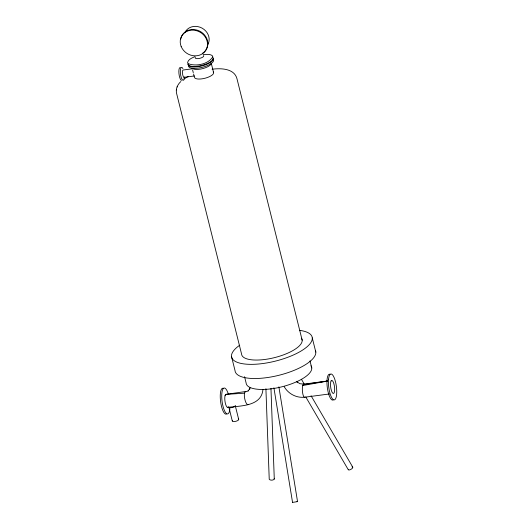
<?xml version="1.0" encoding="UTF-8"?>
<svg xmlns="http://www.w3.org/2000/svg" width="529" height="529" viewBox="0 0 529 529"><rect width="100%" height="100%" fill="white"/><g stroke="black" fill="none" stroke-linecap="round" stroke-linejoin="round"><path stroke-width="0.79" d="M180.832 81.532C177.757 84.263 175.701 88.568 176.415 92.707L241.581 354.093A31.118 10.798 -14 0 0 275.768 357.306A31.118 10.798 -14 0 0 301.411 338.236M249.953 387.704L249.681 389.271L249.853 388.517L248.127 390.991L248.663 390.481L247.268 391.301L225.804 394.389L225.043 395.738A6.586 1.931 82.5 0 0 225.605 404.222A6.586 1.931 82.5 0 0 228.363 406.847M262.959 389.351C261.564 406.603 240.331 405.789 227.926 407.317M278.876 386.864L297.543 501.611L292.603 502.398M176.355 89.963L176.541 89.289M177.136 86.968L177.308 86.326M329.593 393.946L304.843 397.206A6.599 1.779 86.1 0 1 302.7 393.298A6.599 1.779 86.1 0 1 302.747 385.522L303.507 384.173L327.464 381.019M225.043 395.738L225.804 394.389L244.517 393.179M184.006 79.026L188.145 76.48M195.056 56.616C192.212 57.853 188.317 59.175 187.577 62.561L188.106 63.632C195.975 66.747 208.366 64.254 212.823 56.782L212.294 55.71L210.939 54.904L208.856 54.421L203.096 54.547M302.747 385.522L327.464 381.098M303.091 384.636L327.438 381.052M192.126 68.83L183.305 69.993A3.723 1.091 82.5 0 0 182.598 74.205A3.723 1.091 82.5 0 0 184.462 77.049M183.933 77.333L194.361 75.958M212.063 69.22C220.613 68.102 234.373 68.267 237.005 78.841L302.178 340.226M304.38 397.226C296.326 398.086 288.226 393.728 284.225 386.739M296.908 501.598L297.543 501.611M296.67 381.574L299.864 383.71L303.97 384.147A6.599 1.779 86.1 0 0 303.507 384.18M301.464 379.319L304.38 384.312M311.045 395.725L352.698 467.047M296.657 381.33L297.49 382.751M305.769 396.935L348.009 469.263M312.275 337.919L315.806 352.076M309.994 360.89L311.76 367.972M213.511 72.294L211.236 63.156A9.879 3.425 -14 0 1 203.162 68.499A9.879 3.425 -14 0 1 192.404 68.38M192.589 69.921L193.264 72.632M193.601 73.987L194.275 76.692M244.55 376.701L246.117 382.989A33.717 11.698 -14 0 0 283.154 386.474A33.717 11.698 -14 0 0 310.933 365.81M231.484 356.401L235.015 370.565A41.493 14.395 -14 0 0 278.75 375.326A41.493 14.395 -14 0 0 315.456 350.615M235.253 405.631L238.705 419.464M232.291 420.932L228.845 407.099A3.293 1.144 -14 0 0 231.728 407.601A3.293 1.144 -14 0 0 235.174 405.955M273.903 387.79L292.57 502.537M270.954 388.312L274.28 479.01M265.908 388.716L269.208 478.593A2.592 1.349 -2.1 0 0 271.88 480.14A2.592 1.349 -2.1 0 0 274.207 478.315M180.72 39.199A14.005 12.478 29.5 0 1 201.265 32.064A14.005 12.478 29.5 0 1 202.316 53.422M203.599 55.492A4.404 1.527 -14 0 1 199.625 58.375A4.404 1.527 -14 0 1 195.32 57.39M212.645 57.125A12.967 4.497 -14 0 1 202.581 65.206A12.967 4.497 -14 0 1 187.927 63.976M184.991 32.368A12.967 11.552 29.5 0 1 202.058 28.123A12.967 11.552 29.5 0 1 207.712 44.833M184.416 77.684A6.533 1.918 82.5 0 1 181.877 79.033A6.533 1.918 82.5 0 1 180.382 69.96A6.533 1.918 82.5 0 1 182.922 68.611M181.48 80.461A6.533 1.918 82.5 0 1 178.921 73.28A6.533 1.918 82.5 0 1 180.369 67.573M213.121 59.036A12.967 4.497 -14 0 1 203.057 67.117A12.967 4.497 -14 0 1 188.403 65.887M213.227 71.944A9.879 3.425 -14 0 1 205.556 78.1A9.879 3.425 -14 0 1 194.394 77.168M299.573 330.367A41.493 14.395 -14 0 1 302.257 350.297A41.493 14.395 -14 0 1 246.302 364.17A41.493 14.395 -14 0 1 239.716 345.212M213.299 58.693A12.967 4.497 -14 0 1 201.06 66.118A12.967 4.497 -14 0 1 188.053 64.472M352.043 466.876A2.592 0.998 -30.3 0 1 351.249 469.163A2.592 0.998 -30.3 0 1 348.274 469.276M248.194 404.652A6.599 2.076 78.8 0 1 244.649 398.39A6.599 2.076 78.8 0 1 245.826 391.797M238.222 418.981A3.293 1.144 -14 0 1 236.013 421.243A3.293 1.144 -14 0 1 232.376 420.608M333.217 399.97A13.073 3.829 82.5 0 1 327.279 387.367A13.073 3.829 82.5 0 1 329.997 374.261M229.91 408.705A13.073 3.829 82.5 0 1 224.322 410.312A13.073 3.829 82.5 0 1 222.259 390.832A13.073 3.829 82.5 0 1 228.389 394.31M226.518 414.009A13.073 3.829 82.5 0 1 220.573 401.399A13.073 3.829 82.5 0 1 223.298 388.293M331.088 380.959L330.757 381.832A6.586 1.931 82.5 0 0 332.238 392.525A6.586 1.931 82.5 0 0 334.645 388.26A6.586 1.931 82.5 0 0 331.518 380.49L331.088 380.959M181.156 46.473A14.005 12.478 29.5 0 0 204.538 51.961A14.005 12.478 29.5 0 0 195.909 30.517A14.005 12.478 29.5 0 0 181.156 46.473M328.555 379.233A13.073 3.829 82.5 0 0 333.693 399.838A13.073 3.829 82.5 0 0 335.505 381.786A13.073 3.829 82.5 0 0 328.555 379.233"/></g></svg>
